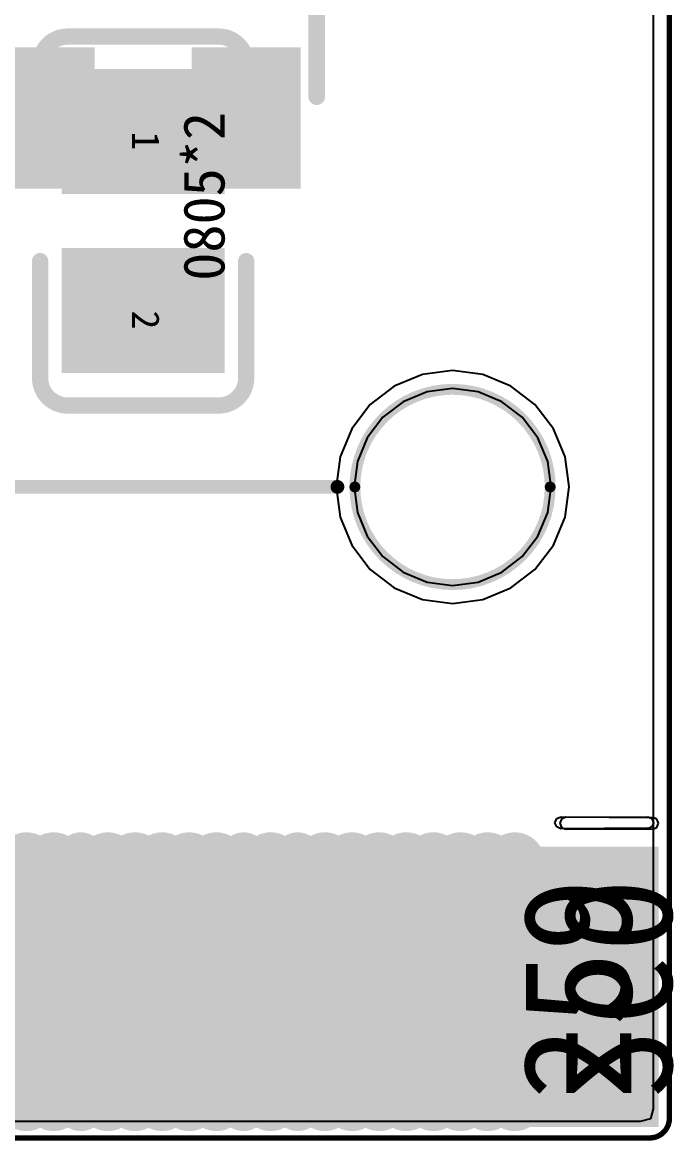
# Model space of a CAD drawing. Header units: millimetres. Extents: x 7.33 to 10.08, y 7.01 to 8.78.
# Drawn here: x 9.8392 to 10.0755, y 7.0099 to 7.4157 of the extents above; entities that cross this region are included whole.
import ezdxf

# ---------------------------------------------------------------- set-up
doc = ezdxf.new("R2010")
doc.units = ezdxf.units.MM
doc.header["$MEASUREMENT"] = 0
for name, color, linetype in [('BottomLayer', 5, 'Continuous'), ('BottomOverlay', 54, 'Continuous'), ('BottomPaste', 16, 'Continuous'), ('BottomSolder', 6, 'Continuous'), ('KeepOutLayer', 6, 'Continuous'), ('Mechanical1', 6, 'Continuous'), ('Mechanical16', 56, 'Continuous'), ('Mechanical20', 56, 'Continuous'), ('Mechanical5', 56, 'Continuous'), ('MidLayer5', 130, 'Continuous'), ('MidLayer6', 216, 'Continuous'), ('MultiLayer', 9, 'Continuous'), ('TopLayer', 1, 'Continuous'), ('TopOverlay', 2, 'Continuous'), ('TopPaste', 8, 'Continuous'), ('TopSolder', 216, 'Continuous')]:
    doc.layers.add(name, color=color, linetype=linetype)

# ---------------------------------------------------------------- blocks, each defined once
blk = doc.blocks.new('DDR4_260P_4_0H_PLUG_4')
at = {"layer": 'BottomLayer'}
for points, const_width in [([(1.13681, 0.05906), (1.13681, -0.02756)], 0.01378), ([(1.1565, 0.06102), (1.1565, -0.02953)], 0.00984), ([(1.17618, 0.05906), (1.17618, -0.02756)], 0.01378), ([(1.19587, 0.05906), (1.19587, -0.02756)], 0.01378), ([(1.21555, 0.06102), (1.21555, -0.02953)], 0.00984), ([(1.23524, 0.06102), (1.23524, -0.02953)], 0.00984), ([(1.25492, 0.05906), (1.25492, -0.02756)], 0.01378), ([(1.27461, 0.05906), (1.27461, -0.02756)], 0.01378), ([(1.29429, 0.05906), (1.29429, -0.02756)], 0.01378), ([(1.31398, 0.05906), (1.31398, -0.02756)], 0.01378)]:
    blk.add_lwpolyline(points, dxfattribs=dict(at, const_width=const_width))
for points, const_width in [([(1.13337, 0.05906, 1), (1.14026, 0.05906, 1)], 0.00689), ([(1.15404, 0.06102, 1), (1.15896, 0.06102, 1)], 0.00492), ([(1.17274, 0.05906, 1), (1.17963, 0.05906, 1)], 0.00689), ([(1.19242, 0.05906, 1), (1.19931, 0.05906, 1)], 0.00689), ([(1.21309, 0.06102, 1), (1.21801, 0.06102, 1)], 0.00492), ([(1.23278, 0.06102, 1), (1.2377, 0.06102, 1)], 0.00492), ([(1.25148, 0.05906, 1), (1.25837, 0.05906, 1)], 0.00689), ([(1.27116, 0.05906, 1), (1.27805, 0.05906, 1)], 0.00689), ([(1.29085, 0.05906, 1), (1.29774, 0.05906, 1)], 0.00689), ([(1.31053, 0.05906, 1), (1.31742, 0.05906, 1)], 0.00689), ([(1.13337, -0.02756, 1), (1.14026, -0.02756, 1)], 0.00689), ([(1.17274, -0.02756, 1), (1.17963, -0.02756, 1)], 0.00689), ([(1.19242, -0.02756, 1), (1.19931, -0.02756, 1)], 0.00689), ([(1.25148, -0.02756, 1), (1.25837, -0.02756, 1)], 0.00689), ([(1.27116, -0.02756, 1), (1.27805, -0.02756, 1)], 0.00689), ([(1.29085, -0.02756, 1), (1.29774, -0.02756, 1)], 0.00689), ([(1.31053, -0.02756, 1), (1.31742, -0.02756, 1)], 0.00689), ([(1.15404, -0.02953, 1), (1.15896, -0.02953, 1)], 0.00492), ([(1.21309, -0.02953, 1), (1.21801, -0.02953, 1)], 0.00492), ([(1.23278, -0.02953, 1), (1.2377, -0.02953, 1)], 0.00492)]:
    blk.add_lwpolyline(points, format="xyb", close=True, dxfattribs=dict(at, const_width=const_width))
at = {"layer": 'BottomPaste'}
for points, const_width in [([(1.13681, 0.05906), (1.13681, -0.02756)], 0.01378), ([(1.1565, 0.06102), (1.1565, -0.02953)], 0.00984), ([(1.17618, 0.05906), (1.17618, -0.02756)], 0.01378), ([(1.19587, 0.05906), (1.19587, -0.02756)], 0.01378), ([(1.21555, 0.06102), (1.21555, -0.02953)], 0.00984), ([(1.23524, 0.06102), (1.23524, -0.02953)], 0.00984), ([(1.25492, 0.05906), (1.25492, -0.02756)], 0.01378), ([(1.27461, 0.05906), (1.27461, -0.02756)], 0.01378), ([(1.29429, 0.05906), (1.29429, -0.02756)], 0.01378), ([(1.31398, 0.05906), (1.31398, -0.02756)], 0.01378)]:
    blk.add_lwpolyline(points, dxfattribs=dict(at, const_width=const_width))
for points, const_width in [([(1.13337, 0.05906, 1), (1.14026, 0.05906, 1)], 0.00689), ([(1.15404, 0.06102, 1), (1.15896, 0.06102, 1)], 0.00492), ([(1.17274, 0.05906, 1), (1.17963, 0.05906, 1)], 0.00689), ([(1.19242, 0.05906, 1), (1.19931, 0.05906, 1)], 0.00689), ([(1.21309, 0.06102, 1), (1.21801, 0.06102, 1)], 0.00492), ([(1.23278, 0.06102, 1), (1.2377, 0.06102, 1)], 0.00492), ([(1.25148, 0.05906, 1), (1.25837, 0.05906, 1)], 0.00689), ([(1.27116, 0.05906, 1), (1.27805, 0.05906, 1)], 0.00689), ([(1.29085, 0.05906, 1), (1.29774, 0.05906, 1)], 0.00689), ([(1.31053, 0.05906, 1), (1.31742, 0.05906, 1)], 0.00689), ([(1.13337, -0.02756, 1), (1.14026, -0.02756, 1)], 0.00689), ([(1.17274, -0.02756, 1), (1.17963, -0.02756, 1)], 0.00689), ([(1.19242, -0.02756, 1), (1.19931, -0.02756, 1)], 0.00689), ([(1.25148, -0.02756, 1), (1.25837, -0.02756, 1)], 0.00689), ([(1.27116, -0.02756, 1), (1.27805, -0.02756, 1)], 0.00689), ([(1.29085, -0.02756, 1), (1.29774, -0.02756, 1)], 0.00689), ([(1.31053, -0.02756, 1), (1.31742, -0.02756, 1)], 0.00689), ([(1.15404, -0.02953, 1), (1.15896, -0.02953, 1)], 0.00492), ([(1.21309, -0.02953, 1), (1.21801, -0.02953, 1)], 0.00492), ([(1.23278, -0.02953, 1), (1.2377, -0.02953, 1)], 0.00492)]:
    blk.add_lwpolyline(points, format="xyb", close=True, dxfattribs=dict(at, const_width=const_width))
at = {"layer": 'BottomSolder'}
for points, const_width in [([(1.13681, 0.05906), (1.13681, -0.02756)], 0.02178), ([(1.1565, 0.06102), (1.1565, -0.02953)], 0.01784), ([(1.17618, 0.05906), (1.17618, -0.02756)], 0.02178), ([(1.19587, 0.05906), (1.19587, -0.02756)], 0.02178), ([(1.21555, 0.06102), (1.21555, -0.02953)], 0.01784), ([(1.23524, 0.06102), (1.23524, -0.02953)], 0.01784), ([(1.25492, 0.05906), (1.25492, -0.02756)], 0.02178), ([(1.27461, 0.05906), (1.27461, -0.02756)], 0.02178), ([(1.29429, 0.05906), (1.29429, -0.02756)], 0.02178), ([(1.31398, 0.05906), (1.31398, -0.02756)], 0.02178)]:
    blk.add_lwpolyline(points, dxfattribs=dict(at, const_width=const_width))
for points, const_width in [([(1.13137, 0.05906, 1), (1.14226, 0.05906, 1)], 0.01089), ([(1.15204, 0.06102, 1), (1.16096, 0.06102, 1)], 0.00892), ([(1.17074, 0.05906, 1), (1.18163, 0.05906, 1)], 0.01089), ([(1.19042, 0.05906, 1), (1.20131, 0.05906, 1)], 0.01089), ([(1.21109, 0.06102, 1), (1.22001, 0.06102, 1)], 0.00892), ([(1.23078, 0.06102, 1), (1.2397, 0.06102, 1)], 0.00892), ([(1.24948, 0.05906, 1), (1.26037, 0.05906, 1)], 0.01089), ([(1.26916, 0.05906, 1), (1.28005, 0.05906, 1)], 0.01089), ([(1.28885, 0.05906, 1), (1.29974, 0.05906, 1)], 0.01089), ([(1.30853, 0.05906, 1), (1.31942, 0.05906, 1)], 0.01089), ([(1.13137, -0.02756, 1), (1.14226, -0.02756, 1)], 0.01089), ([(1.17074, -0.02756, 1), (1.18163, -0.02756, 1)], 0.01089), ([(1.19042, -0.02756, 1), (1.20131, -0.02756, 1)], 0.01089), ([(1.24948, -0.02756, 1), (1.26037, -0.02756, 1)], 0.01089), ([(1.26916, -0.02756, 1), (1.28005, -0.02756, 1)], 0.01089), ([(1.28885, -0.02756, 1), (1.29974, -0.02756, 1)], 0.01089), ([(1.30853, -0.02756, 1), (1.31942, -0.02756, 1)], 0.01089), ([(1.15204, -0.02953, 1), (1.16096, -0.02953, 1)], 0.00892), ([(1.21109, -0.02953, 1), (1.22001, -0.02953, 1)], 0.00892), ([(1.23078, -0.02953, 1), (1.2397, -0.02953, 1)], 0.00892)]:
    blk.add_lwpolyline(points, format="xyb", close=True, dxfattribs=dict(at, const_width=const_width))
at = {"layer": 'KeepOutLayer', "const_width": 0.00197}
for points in [[(1.37008, -0.03382), (1.37008, 0.02837)], [(0.15943, -0.04093), (1.36298, -0.04093)]]:
    blk.add_lwpolyline(points, dxfattribs=at)
at = {"layer": 'KeepOutLayer', "const_width": 0.000984}
for points in [[(1.36959, 0.02837, 1), (1.37057, 0.02837, 1)], [(1.36959, -0.03382, 1), (1.37057, -0.03382, 1)], [(1.36959, -0.03382, 1), (1.37057, -0.03382, 1)], [(1.36249, -0.04093, 1), (1.36347, -0.04093, 1)], [(1.36249, -0.04093, 1), (1.36347, -0.04093, 1)]]:
    blk.add_lwpolyline(points, format="xyb", close=True, dxfattribs=at)
at = {"layer": 'KeepOutLayer', "const_width": 0.00197}
blk.add_lwpolyline([(1.37008, -0.03382, -0.414899), (1.36298, -0.04093)], format="xyb", dxfattribs=at)
at = {"layer": 'TopLayer', "const_width": 0.01378}
for points in [[(1.14665, 0.05906), (1.14665, -0.02756)], [(1.16634, 0.05906), (1.16634, -0.02756)], [(1.18602, 0.05906), (1.18602, -0.02756)], [(1.20571, 0.05906), (1.20571, -0.02756)], [(1.22539, 0.05906), (1.22539, -0.02756)], [(1.24508, 0.05906), (1.24508, -0.02756)], [(1.26476, 0.05906), (1.26476, -0.02756)], [(1.28445, 0.05906), (1.28445, -0.02756)], [(1.30413, 0.05906), (1.30413, -0.02756)]]:
    blk.add_lwpolyline(points, dxfattribs=at)
at = {"layer": 'TopLayer', "const_width": 0.00689}
for points in [[(1.14321, 0.05906, 1), (1.1501, 0.05906, 1)], [(1.16289, 0.05906, 1), (1.16978, 0.05906, 1)], [(1.18258, 0.05906, 1), (1.18947, 0.05906, 1)], [(1.20226, 0.05906, 1), (1.20915, 0.05906, 1)], [(1.22195, 0.05906, 1), (1.22884, 0.05906, 1)], [(1.24163, 0.05906, 1), (1.24852, 0.05906, 1)], [(1.26132, 0.05906, 1), (1.26821, 0.05906, 1)], [(1.281, 0.05906, 1), (1.28789, 0.05906, 1)], [(1.30069, 0.05906, 1), (1.30758, 0.05906, 1)], [(1.14321, -0.02756, 1), (1.1501, -0.02756, 1)], [(1.16289, -0.02756, 1), (1.16978, -0.02756, 1)], [(1.18258, -0.02756, 1), (1.18947, -0.02756, 1)], [(1.20226, -0.02756, 1), (1.20915, -0.02756, 1)], [(1.22195, -0.02756, 1), (1.22884, -0.02756, 1)], [(1.24163, -0.02756, 1), (1.24852, -0.02756, 1)], [(1.26132, -0.02756, 1), (1.26821, -0.02756, 1)], [(1.281, -0.02756, 1), (1.28789, -0.02756, 1)], [(1.30069, -0.02756, 1), (1.30758, -0.02756, 1)]]:
    blk.add_lwpolyline(points, format="xyb", close=True, dxfattribs=at)
at = {"layer": 'TopPaste', "const_width": 0.01378}
for points in [[(1.14665, 0.05906), (1.14665, -0.02756)], [(1.16634, 0.05906), (1.16634, -0.02756)], [(1.18602, 0.05906), (1.18602, -0.02756)], [(1.20571, 0.05906), (1.20571, -0.02756)], [(1.22539, 0.05906), (1.22539, -0.02756)], [(1.24508, 0.05906), (1.24508, -0.02756)], [(1.26476, 0.05906), (1.26476, -0.02756)], [(1.28445, 0.05906), (1.28445, -0.02756)], [(1.30413, 0.05906), (1.30413, -0.02756)]]:
    blk.add_lwpolyline(points, dxfattribs=at)
at = {"layer": 'TopPaste', "const_width": 0.00689}
for points in [[(1.14321, 0.05906, 1), (1.1501, 0.05906, 1)], [(1.16289, 0.05906, 1), (1.16978, 0.05906, 1)], [(1.18258, 0.05906, 1), (1.18947, 0.05906, 1)], [(1.20226, 0.05906, 1), (1.20915, 0.05906, 1)], [(1.22195, 0.05906, 1), (1.22884, 0.05906, 1)], [(1.24163, 0.05906, 1), (1.24852, 0.05906, 1)], [(1.26132, 0.05906, 1), (1.26821, 0.05906, 1)], [(1.281, 0.05906, 1), (1.28789, 0.05906, 1)], [(1.30069, 0.05906, 1), (1.30758, 0.05906, 1)], [(1.14321, -0.02756, 1), (1.1501, -0.02756, 1)], [(1.16289, -0.02756, 1), (1.16978, -0.02756, 1)], [(1.18258, -0.02756, 1), (1.18947, -0.02756, 1)], [(1.20226, -0.02756, 1), (1.20915, -0.02756, 1)], [(1.22195, -0.02756, 1), (1.22884, -0.02756, 1)], [(1.24163, -0.02756, 1), (1.24852, -0.02756, 1)], [(1.26132, -0.02756, 1), (1.26821, -0.02756, 1)], [(1.281, -0.02756, 1), (1.28789, -0.02756, 1)], [(1.30069, -0.02756, 1), (1.30758, -0.02756, 1)]]:
    blk.add_lwpolyline(points, format="xyb", close=True, dxfattribs=at)
at = {"layer": 'TopSolder', "const_width": 0.02178}
for points in [[(1.12697, 0.05906), (1.12697, -0.02756)], [(1.14665, 0.05906), (1.14665, -0.02756)], [(1.16634, 0.05906), (1.16634, -0.02756)], [(1.18602, 0.05906), (1.18602, -0.02756)], [(1.20571, 0.05906), (1.20571, -0.02756)], [(1.22539, 0.05906), (1.22539, -0.02756)], [(1.24508, 0.05906), (1.24508, -0.02756)], [(1.26476, 0.05906), (1.26476, -0.02756)], [(1.28445, 0.05906), (1.28445, -0.02756)], [(1.30413, 0.05906), (1.30413, -0.02756)]]:
    blk.add_lwpolyline(points, dxfattribs=at)
at = {"layer": 'TopSolder', "const_width": 0.01089}
for points in [[(1.12152, 0.05906, 1), (1.13241, 0.05906, 1)], [(1.14121, 0.05906, 1), (1.1521, 0.05906, 1)], [(1.16089, 0.05906, 1), (1.17178, 0.05906, 1)], [(1.18058, 0.05906, 1), (1.19147, 0.05906, 1)], [(1.20026, 0.05906, 1), (1.21115, 0.05906, 1)], [(1.21995, 0.05906, 1), (1.23084, 0.05906, 1)], [(1.23963, 0.05906, 1), (1.25052, 0.05906, 1)], [(1.25932, 0.05906, 1), (1.27021, 0.05906, 1)], [(1.279, 0.05906, 1), (1.28989, 0.05906, 1)], [(1.29869, 0.05906, 1), (1.30958, 0.05906, 1)], [(1.12152, -0.02756, 1), (1.13241, -0.02756, 1)], [(1.14121, -0.02756, 1), (1.1521, -0.02756, 1)], [(1.16089, -0.02756, 1), (1.17178, -0.02756, 1)], [(1.18058, -0.02756, 1), (1.19147, -0.02756, 1)], [(1.20026, -0.02756, 1), (1.21115, -0.02756, 1)], [(1.21995, -0.02756, 1), (1.23084, -0.02756, 1)], [(1.23963, -0.02756, 1), (1.25052, -0.02756, 1)], [(1.25932, -0.02756, 1), (1.27021, -0.02756, 1)], [(1.279, -0.02756, 1), (1.28989, -0.02756, 1)], [(1.29869, -0.02756, 1), (1.30958, -0.02756, 1)]]:
    blk.add_lwpolyline(points, format="xyb", close=True, dxfattribs=at)
at = {"layer": 'Mechanical1'}
blk.add_text('259', height=0.03937, rotation=90, dxfattribs=at).set_placement((1.3563, -0.02715))
blk = doc.blocks.new('SOT_23_B_241')
at = {"layer": 'BottomLayer'}
for points in [[(-0.05315, 0.02166), (-0.02165, 0.02166), (-0.05315, 0.06497), (-0.02165, 0.06497)], [(0.02165, 0.02166), (0.05315, 0.02166), (0.02165, 0.06497), (0.05315, 0.06497)], [(-0.01575, -0.06497), (0.01575, -0.06497), (-0.01575, -0.02166), (0.01575, -0.02166)]]:
    blk.add_solid(points, dxfattribs=at)
at = {"layer": 'BottomOverlay', "const_width": 0.00606}
for points in [[(-0.06299, 0.03557), (-0.06299, -0.03543)], [(0.00984, 0.03543), (-0.00984, 0.03543)], [(0.06299, 0.03557), (0.06299, -0.03543)], [(-0.03, -0.03543), (-0.06299, -0.03543)], [(0.06299, -0.03543), (0.03, -0.03543)]]:
    blk.add_lwpolyline(points, dxfattribs=at)
at = {"layer": 'BottomOverlay', "const_width": 0.00303}
for points in [[(-0.0645, 0.03557, 1), (-0.06147, 0.03557, 1)], [(-0.01135, 0.03543, 1), (-0.00832, 0.03543, 1)], [(0.00832, 0.03543, 1), (0.01135, 0.03543, 1)], [(0.06147, 0.03557, 1), (0.0645, 0.03557, 1)], [(-0.0645, -0.03543, 1), (-0.06147, -0.03543, 1)], [(-0.0645, -0.03543, 1), (-0.06147, -0.03543, 1)], [(-0.03151, -0.03543, 1), (-0.02849, -0.03543, 1)], [(0.02849, -0.03543, 1), (0.03151, -0.03543, 1)], [(0.06147, -0.03543, 1), (0.0645, -0.03543, 1)], [(0.06147, -0.03543, 1), (0.0645, -0.03543, 1)]]:
    blk.add_lwpolyline(points, format="xyb", close=True, dxfattribs=at)
at = {"layer": 'BottomPaste'}
for points in [[(-0.05315, 0.02166), (-0.02165, 0.02166), (-0.05315, 0.06497), (-0.02165, 0.06497)], [(0.02165, 0.02166), (0.05315, 0.02166), (0.02165, 0.06497), (0.05315, 0.06497)], [(-0.01575, -0.06497), (0.01575, -0.06497), (-0.01575, -0.02166), (0.01575, -0.02166)]]:
    blk.add_solid(points, dxfattribs=at)
at = {"layer": 'BottomSolder'}
for points in [[(-0.05715, 0.01766), (-0.01765, 0.01766), (-0.05715, 0.06897), (-0.01765, 0.06897)], [(0.01765, 0.01766), (0.05715, 0.01766), (0.01765, 0.06897), (0.05715, 0.06897)], [(-0.01975, -0.06897), (0.01975, -0.06897), (-0.01975, -0.01766), (0.01975, -0.01766)]]:
    blk.add_solid(points, dxfattribs=at)
at = {"layer": 'Mechanical16', "const_width": 0.00606}
for points in [[(-0.06299, 0.03557), (-0.06299, -0.03543)], [(0.00984, 0.03543), (-0.00984, 0.03543)], [(0.06299, 0.03557), (0.06299, -0.03543)], [(-0.03, -0.03543), (-0.06299, -0.03543)], [(0.06299, -0.03543), (0.03, -0.03543)]]:
    blk.add_lwpolyline(points, dxfattribs=at)
at = {"layer": 'Mechanical16', "const_width": 0.00303}
for points in [[(-0.0645, 0.03557, 1), (-0.06147, 0.03557, 1)], [(-0.01135, 0.03543, 1), (-0.00832, 0.03543, 1)], [(0.00832, 0.03543, 1), (0.01135, 0.03543, 1)], [(0.06147, 0.03557, 1), (0.0645, 0.03557, 1)], [(-0.0645, -0.03543, 1), (-0.06147, -0.03543, 1)], [(-0.0645, -0.03543, 1), (-0.06147, -0.03543, 1)], [(-0.03151, -0.03543, 1), (-0.02849, -0.03543, 1)], [(0.02849, -0.03543, 1), (0.03151, -0.03543, 1)], [(0.06147, -0.03543, 1), (0.0645, -0.03543, 1)], [(0.06147, -0.03543, 1), (0.0645, -0.03543, 1)]]:
    blk.add_lwpolyline(points, format="xyb", close=True, dxfattribs=at)
blk = doc.blocks.new('C0805_420')
at = {"layer": 'TopLayer'}
for points in [[(-0.01378, -0.02559), (-0.01378, 0.02559), (-0.05118, -0.02559), (-0.05118, 0.02559)], [(0.05118, -0.02559), (0.05118, 0.02559), (0.01378, -0.02559), (0.01378, 0.02559)]]:
    blk.add_solid(points, dxfattribs=at)
at = {"layer": 'TopOverlay', "const_width": 0.00591}
for points in [[(-0.06693, 0.0274, -0.414214), (-0.05693, 0.0374)], [(0.05693, 0.0374, -0.414214), (0.06693, 0.0274)], [(-0.05693, -0.0374, -0.414214), (-0.06693, -0.0274)], [(0.06693, -0.0274, -0.414214), (0.05693, -0.0374)]]:
    blk.add_lwpolyline(points, format="xyb", dxfattribs=at)
for points in [[(-0.05693, 0.0374), (-0.01475, 0.0374)], [(0.01456, 0.0374), (0.05693, 0.0374)], [(-0.06693, 0.0274), (-0.06693, -0.0274)], [(0.06693, 0.0274), (0.06693, -0.0274)], [(-0.05693, -0.0374), (-0.01475, -0.0374)], [(0.01456, -0.0374), (0.05693, -0.0374)]]:
    blk.add_lwpolyline(points, dxfattribs=at)
at = {"layer": 'TopOverlay', "const_width": 0.00296}
for points in [[(-0.05841, 0.0374, 1), (-0.05545, 0.0374, 1)], [(-0.05841, 0.0374, 1), (-0.05545, 0.0374, 1)], [(-0.01623, 0.0374, 1), (-0.01327, 0.0374, 1)], [(0.01308, 0.0374, 1), (0.01604, 0.0374, 1)], [(0.05545, 0.0374, 1), (0.05841, 0.0374, 1)], [(0.05545, 0.0374, 1), (0.05841, 0.0374, 1)], [(-0.06841, 0.0274, 1), (-0.06545, 0.0274, 1)], [(-0.06841, 0.0274, 1), (-0.06545, 0.0274, 1)], [(0.06545, 0.0274, 1), (0.06841, 0.0274, 1)], [(0.06545, 0.0274, 1), (0.06841, 0.0274, 1)], [(-0.06841, -0.0274, 1), (-0.06545, -0.0274, 1)], [(-0.06841, -0.0274, 1), (-0.06545, -0.0274, 1)], [(0.06545, -0.0274, 1), (0.06841, -0.0274, 1)], [(0.06545, -0.0274, 1), (0.06841, -0.0274, 1)], [(-0.05841, -0.0374, 1), (-0.05545, -0.0374, 1)], [(-0.05841, -0.0374, 1), (-0.05545, -0.0374, 1)], [(-0.01623, -0.0374, 1), (-0.01327, -0.0374, 1)], [(0.01308, -0.0374, 1), (0.01604, -0.0374, 1)], [(0.05545, -0.0374, 1), (0.05841, -0.0374, 1)], [(0.05545, -0.0374, 1), (0.05841, -0.0374, 1)]]:
    blk.add_lwpolyline(points, format="xyb", close=True, dxfattribs=at)
at = {"layer": 'TopPaste'}
for points in [[(-0.01378, -0.02559), (-0.01378, 0.02559), (-0.05118, -0.02559), (-0.05118, 0.02559)], [(0.05118, -0.02559), (0.05118, 0.02559), (0.01378, -0.02559), (0.01378, 0.02559)]]:
    blk.add_solid(points, dxfattribs=at)
at = {"layer": 'TopSolder'}
for points in [[(-0.00978, -0.02959), (-0.00978, 0.02959), (-0.05518, -0.02959), (-0.05518, 0.02959)], [(0.05518, -0.02959), (0.05518, 0.02959), (0.00978, -0.02959), (0.00978, 0.02959)]]:
    blk.add_solid(points, dxfattribs=at)
at = {"layer": 'Mechanical20'}
for s, p in [('1', (-0.03248, -0.004)), ('2', (0.03248, -0.004))]:
    blk.add_text(s, height=0.01, dxfattribs=at).set_placement(p)

msp = doc.modelspace()

# ---------------------------------------------------------------- linework, layer by layer
at = {"layer": 'BottomLayer'}
for p, q in [((10.03488, 7.12659), (10.03425, 7.12507)), ((10.03425, 7.12507), (10.03425, 7.12507)), ((10.03425, 7.12507), (10.03488, 7.12355)), ((10.0364, 7.12722), (10.03488, 7.12659)), ((10.06789, 7.12705), (10.0364, 7.12722)), ((10.06941, 7.12659), (10.06789, 7.12722)), ((10.06789, 7.12722), (10.06789, 7.12705)), ((10.07004, 7.12507), (10.06941, 7.12659)), ((10.06941, 7.12355), (10.07004, 7.12507)), ((10.03488, 7.12355), (10.0364, 7.12292)), ((10.0364, 7.12309), (10.06789, 7.12292)), ((10.0364, 7.12292), (10.0364, 7.12309)), ((10.06789, 7.12292), (10.06941, 7.12355))]:
    msp.add_line(p, q, dxfattribs=at)
at = {"layer": 'BottomSolder'}
msp.add_solid([(7.33776, 7.01483), (10.07004, 7.01483), (7.33776, 7.11658), (10.07004, 7.11658)], dxfattribs=at)
at = {"layer": 'KeepOutLayer', "const_width": 0.00197}
msp.add_lwpolyline([(10.07399, 7.0802), (10.07399, 7.71952)], dxfattribs=at)
at = {"layer": 'KeepOutLayer'}
for points, const_width in [([(10.03073, 7.24708, 1), (9.95986, 7.24708, 1)], 0.00394), ([(9.95887, 7.24708, 1), (9.96084, 7.24708, 1)], 0.00197), ([(10.02974, 7.24708, 1), (10.03171, 7.24708, 1)], 0.00197), ([(10.0735, 7.0802, 1), (10.07448, 7.0802, 1)], 0.000984)]:
    msp.add_lwpolyline(points, format="xyb", close=True, dxfattribs=dict(at, const_width=const_width))
at = {"layer": 'Mechanical1', "const_width": 0.005}
msp.add_lwpolyline([(7.45437, 7.24712), (9.95353, 7.24712)], dxfattribs=at)
at = {"layer": 'Mechanical1', "const_width": 0.0025}
msp.add_lwpolyline([(9.95228, 7.24712, 1), (9.95478, 7.24712, 1)], format="xyb", close=True, dxfattribs=at)
at = {"layer": 'MidLayer5'}
for p, q in [((10.06806, 7.71358), (10.06806, 7.08024)), ((9.98435, 7.2879), (9.97416, 7.28368)), ((9.99529, 7.28934), (9.98435, 7.2879)), ((10.00623, 7.2879), (9.99529, 7.28934)), ((10.01642, 7.28368), (10.00623, 7.2879)), ((9.97416, 7.28368), (9.96541, 7.27696)), ((10.02518, 7.27696), (10.01642, 7.28368)), ((9.96541, 7.27696), (9.95869, 7.26821)), ((10.03189, 7.26821), (10.02518, 7.27696)), ((9.95869, 7.26821), (9.95447, 7.25802)), ((10.03612, 7.25802), (10.03189, 7.26821)), ((9.95447, 7.25802), (9.95303, 7.24708)), ((10.03756, 7.24708), (10.03612, 7.25802)), ((9.95303, 7.24708), (9.95447, 7.23614)), ((10.03612, 7.23614), (10.03756, 7.24708)), ((9.95447, 7.23614), (9.95869, 7.22595)), ((10.03189, 7.22595), (10.03612, 7.23614)), ((9.95869, 7.22595), (9.96541, 7.21719)), ((10.02518, 7.21719), (10.03189, 7.22595)), ((9.96541, 7.21719), (9.97416, 7.21048)), ((10.01642, 7.21048), (10.02518, 7.21719)), ((9.97416, 7.21048), (9.98435, 7.20626)), ((10.00623, 7.20626), (10.01642, 7.21048)), ((9.98435, 7.20626), (9.99529, 7.20482)), ((9.99529, 7.20482), (10.00623, 7.20626)), ((10.06806, 7.08024), (10.06804, 7.0802)), ((10.06804, 7.0802), (10.06804, 7.02145)), ((10.06804, 7.02145), (10.06712, 7.01778)), ((10.06342, 7.01683), (8.86731, 7.01683)), ((10.06712, 7.01778), (10.06342, 7.01683))]:
    msp.add_line(p, q, dxfattribs=at)
at = {"layer": 'MidLayer6'}
for p, q in [((10.06806, 7.71358), (10.06806, 7.08024)), ((9.98435, 7.2879), (9.97416, 7.28368)), ((9.99529, 7.28934), (9.98435, 7.2879)), ((10.00623, 7.2879), (9.99529, 7.28934)), ((10.01642, 7.28368), (10.00623, 7.2879)), ((9.97416, 7.28368), (9.96541, 7.27696)), ((10.02518, 7.27696), (10.01642, 7.28368)), ((9.96541, 7.27696), (9.95869, 7.26821)), ((10.03189, 7.26821), (10.02518, 7.27696)), ((9.95869, 7.26821), (9.95447, 7.25802)), ((10.03612, 7.25802), (10.03189, 7.26821)), ((9.95447, 7.25802), (9.95303, 7.24708)), ((10.03756, 7.24708), (10.03612, 7.25802)), ((9.95303, 7.24708), (9.95447, 7.23614)), ((10.03612, 7.23614), (10.03756, 7.24708)), ((9.95447, 7.23614), (9.95869, 7.22595)), ((10.03189, 7.22595), (10.03612, 7.23614)), ((9.95869, 7.22595), (9.96541, 7.21719)), ((10.02518, 7.21719), (10.03189, 7.22595)), ((9.96541, 7.21719), (9.97416, 7.21048)), ((10.01642, 7.21048), (10.02518, 7.21719)), ((9.97416, 7.21048), (9.98435, 7.20626)), ((10.00623, 7.20626), (10.01642, 7.21048)), ((9.98435, 7.20626), (9.99529, 7.20482)), ((9.99529, 7.20482), (10.00623, 7.20626)), ((10.06806, 7.08024), (10.06804, 7.0802)), ((10.06804, 7.0802), (10.06804, 7.02145)), ((10.06804, 7.02145), (10.06712, 7.01778)), ((10.06342, 7.01683), (8.86731, 7.01683)), ((10.06712, 7.01778), (10.06342, 7.01683))]:
    msp.add_line(p, q, dxfattribs=at)
at = {"layer": 'MultiLayer'}
for p, q in [((9.98604, 7.2816), (9.97742, 7.27803)), ((9.99529, 7.28282), (9.98604, 7.2816)), ((10.00454, 7.2816), (9.99529, 7.28282)), ((9.99529, 7.28282), (9.99529, 7.28282)), ((10.01316, 7.27803), (10.00454, 7.2816)), ((9.97742, 7.27803), (9.97002, 7.27235)), ((10.02056, 7.27235), (10.01316, 7.27803)), ((9.97002, 7.27235), (9.96434, 7.26495)), ((10.02624, 7.26495), (10.02056, 7.27235)), ((9.96434, 7.26495), (9.96077, 7.25633)), ((10.02981, 7.25633), (10.02624, 7.26495)), ((9.96077, 7.25633), (9.95955, 7.24708)), ((10.03103, 7.24708), (10.02981, 7.25633)), ((9.95955, 7.24708), (9.95955, 7.24708)), ((9.95955, 7.24708), (9.96077, 7.23783)), ((10.02981, 7.23783), (10.03103, 7.24708)), ((10.03103, 7.24708), (10.03103, 7.24708)), ((9.96077, 7.23783), (9.96434, 7.22921)), ((10.02624, 7.22921), (10.02981, 7.23783)), ((9.96434, 7.22921), (9.97002, 7.22181)), ((10.02056, 7.22181), (10.02624, 7.22921)), ((9.97002, 7.22181), (9.97742, 7.21613)), ((10.01316, 7.21613), (10.02056, 7.22181)), ((9.97742, 7.21613), (9.98604, 7.21256)), ((10.00454, 7.21256), (10.01316, 7.21613)), ((9.98604, 7.21256), (9.99529, 7.21134)), ((9.99529, 7.21134), (10.00454, 7.21256)), ((9.99529, 7.21134), (9.99529, 7.21134))]:
    msp.add_line(p, q, dxfattribs=at)
at = {"layer": 'TopLayer'}
for p, q in [((10.03246, 7.12525), (10.03309, 7.12677)), ((10.03309, 7.12373), (10.03246, 7.12525)), ((10.03309, 7.12677), (10.03461, 7.1274)), ((10.03461, 7.1274), (10.03461, 7.12723)), ((10.03461, 7.12723), (10.0661, 7.1274)), ((10.0661, 7.1274), (10.06762, 7.12677)), ((10.06762, 7.12677), (10.06825, 7.12525)), ((10.06825, 7.12525), (10.06762, 7.12373)), ((10.06825, 7.12525), (10.06825, 7.12525)), ((10.03461, 7.1231), (10.03309, 7.12373)), ((10.0661, 7.12327), (10.03461, 7.1231)), ((10.06762, 7.12373), (10.0661, 7.1231)), ((10.0661, 7.1231), (10.0661, 7.12327))]:
    msp.add_line(p, q, dxfattribs=at)
at = {"layer": 'TopSolder'}
msp.add_solid([(7.33776, 7.01483), (10.07004, 7.01483), (7.33776, 7.11523), (10.07004, 7.11523)], dxfattribs=at)

# ---------------------------------------------------------------- block references
for name, p, rotation in [('SOT_23_B_241', (9.88303, 7.42428), 180), ('C0805_420', (9.88303, 7.34357), 270)]:
    msp.add_blockref(name, p, dxfattribs=dict(rotation=rotation))
msp.add_blockref('DDR4_260P_4_0H_PLUG_4', (8.7039, 7.05183))

# ---------------------------------------------------------------- texts
at = {"layer": 'Mechanical1'}
msp.add_text('0805*2', height=0.015, rotation=90, dxfattribs=at).set_placement((9.91256, 7.32192))
at = {"layer": 'Mechanical5', "text_generation_flag": 2}
msp.add_text('260', height=0.03937, rotation=270, dxfattribs=at).set_placement((10.03658, 7.02468))

doc.saveas('drawing.dxf')
